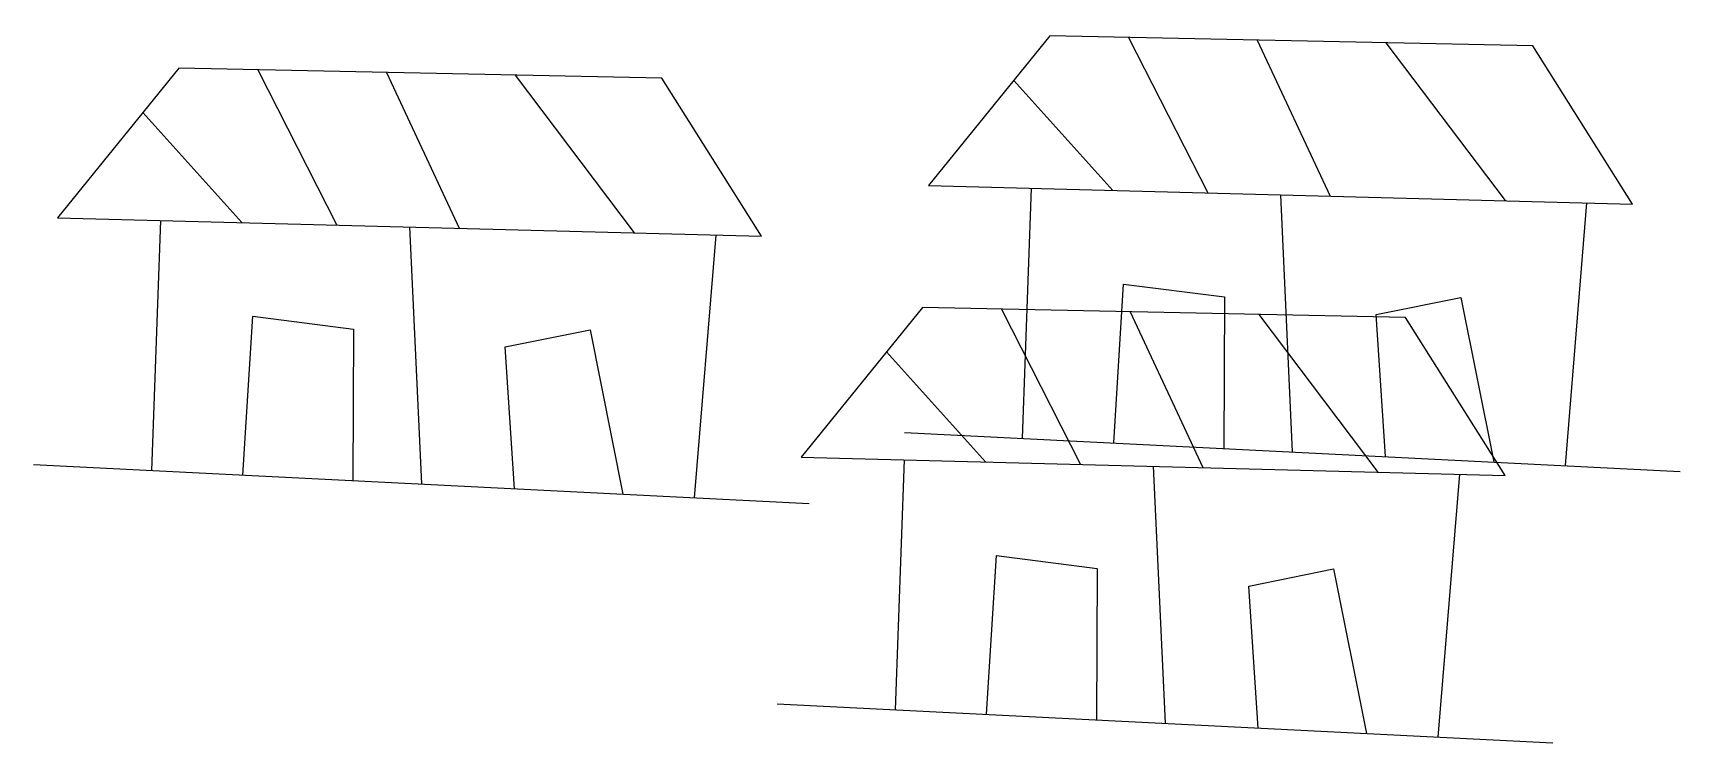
# Model space of a CAD drawing. Header units: inches. Extents: x 304037 to 460575, y 1453943 to 1639883.
# Drawn here: x 385358 to 386720, y 1530748 to 1531331 of the extents above; entities that cross this region are included whole.
import ezdxf

# ---------------------------------------------------------------- set-up
doc = ezdxf.new("R2010")
doc.units = ezdxf.units.IN
doc.header["$MEASUREMENT"] = 0
doc.linetypes.add('ACAD_ISO02W100', pattern=[15, 12, -3])
for name, color, linetype in [('CARTTRACK', 30, 'ACAD_ISO02W100'), ('SURVEY_BND', 7, 'Continuous'), ('VILLAGE_AREA', 1, 'Continuous')]:
    doc.layers.add(name, color=color, linetype=linetype)

# ---------------------------------------------------------------- blocks, each defined once
blk = doc.blocks.new('1')
at = {"layer": 'VILLAGE_AREA'}
for points in [[(621.382, -622.268), (627.156, -622.299), (626.313, -621.021), (622.35, -621.021), (621.382, -622.268)], [(622.997, -621.021), (623.672, -622.28)], [(624.053, -621.021), (624.676, -622.285)], [(625.108, -621.021), (626.112, -622.293)], [(622.063, -621.391), (622.894, -622.276)], [(622.225, -622.272), (622.194, -624.322)], [(624.269, -622.283), (624.41, -624.387)], [(626.781, -622.297), (626.649, -624.453)], [(622.945, -624.344), (622.998, -623.042), (623.828, -623.129), (623.847, -624.371)], [(625.175, -624.41), (625.074, -623.249), (625.766, -623.094), (626.064, -624.436)], [(621.226, -624.294), (627.593, -624.481)]]:
    blk.add_lwpolyline(points, dxfattribs=at)
blk = doc.blocks.new('CHEPINAPI')
at = {"layer": 'CARTTRACK', "linetype": 'ByBlock', "xscale": 10, "yscale": 10, "zscale": 10}
blk.add_blockref('1', (-977.97, -291.53), dxfattribs=at)
at = {"layer": 'VILLAGE_AREA', "linetype": 'ByBlock', "xscale": 10, "yscale": 10, "zscale": 10}
for p in [(-1049.32, -295.65), (-987.94, -313.99)]:
    blk.add_blockref('1', p, dxfattribs=at)

msp = doc.modelspace()

# ---------------------------------------------------------------- block references
at = {"layer": 'SURVEY_BND', "linetype": 'ByBlock', "xscale": 10.02859871034559, "yscale": 10.02859871041437, "zscale": 10.02859871035882, "rotation": 358.8092314755046}
msp.add_blockref('CHEPINAPI', (334955.4, 1597611.1), dxfattribs=at)

doc.saveas('drawing.dxf')
